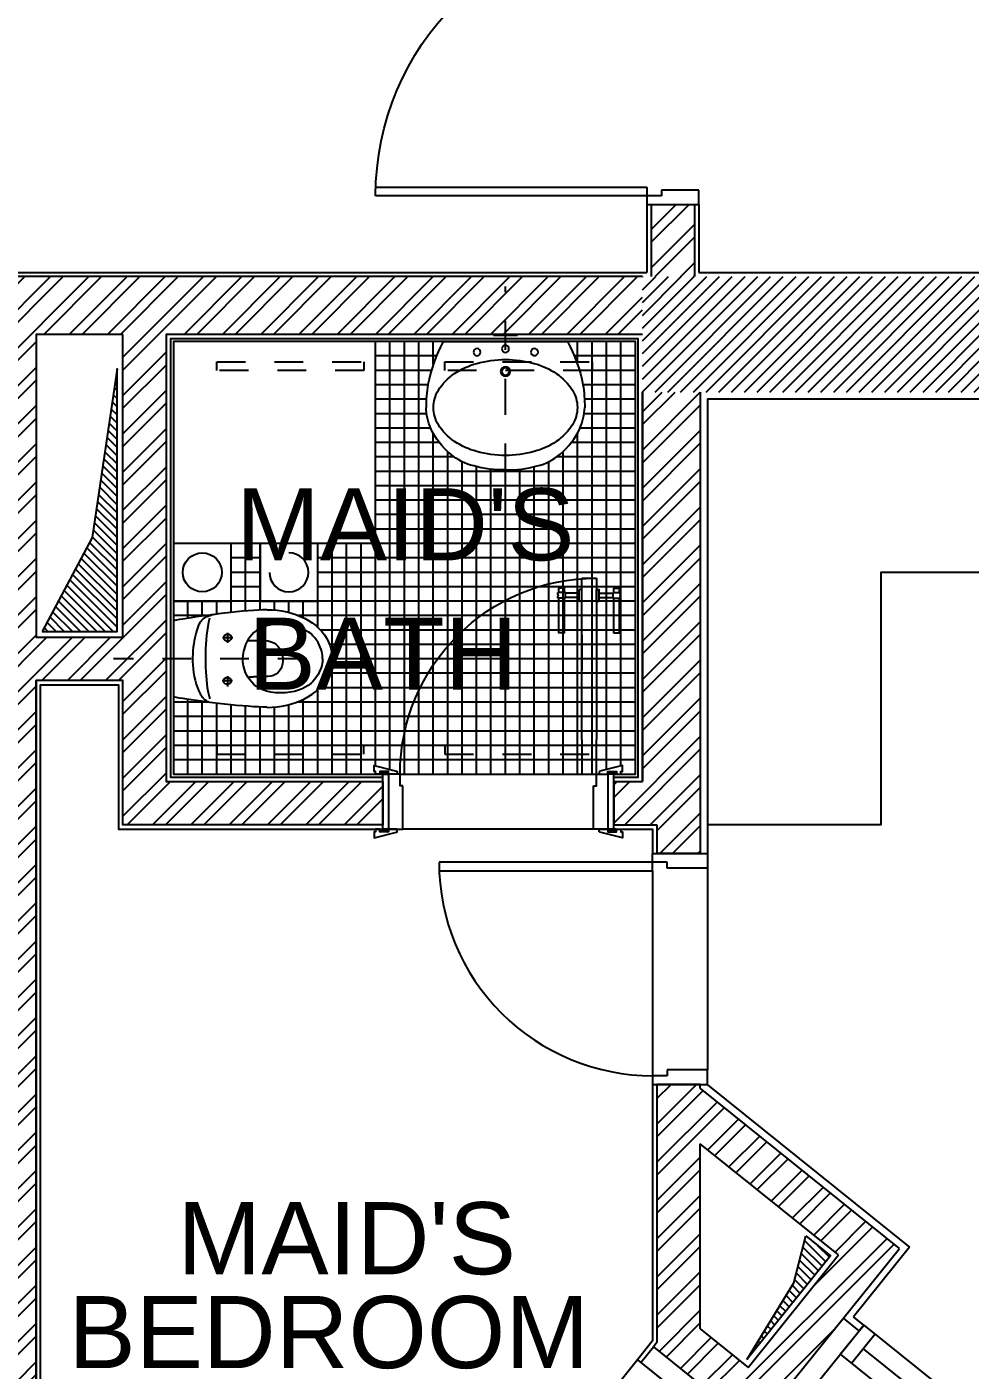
# Model space of a CAD drawing. Extents: x 0 to 47, y -4.1 to 58.5.
# Drawn here: x 12.046 to 15.313, y 44.109 to 48.766 of the extents above; entities that cross this region are included whole.
import ezdxf
from ezdxf.enums import TextEntityAlignment as Align

# ---------------------------------------------------------------- set-up
doc = ezdxf.new("R2010")
doc.units = 0
doc.header["$MEASUREMENT"] = 0
doc.header["$PDMODE"] = 35
doc.header["$PDSIZE"] = 0.3
for name, pattern in [('CENTER', [2, 1.25, -0.25, 0.25, -0.25]), ('DASHDOTX2', [50.8, 25.4, -12.7, 0, -12.7]), ('HIDDEN2', [0.1875, 0.125, -0.0625])]:
    doc.linetypes.add(name, pattern=pattern)
doc.layers.get('0').update_dxf_attribs({"linetype": 'CONTINUOUS'})
doc.layers.get('DEFPOINTS').update_dxf_attribs({"linetype": 'CONTINUOUS'})
for name, color, linetype in [('A-ALU', 9, 'CONTINUOUS'), ('A-AXIS-SANITARY', 10, 'DASHDOTX2'), ('a-dim', 3, 'CONTINUOUS'), ('A-DOORS', 1, 'CONTINUOUS'), ('A-FLOR-FCL', 61, 'HIDDEN2'), ('A-FLOR-PFIX', 61, 'CONTINUOUS'), ('A-HATCH-CONC', 8, 'CONTINUOUS'), ('A-HATCH-WALL', 8, 'CONTINUOUS'), ('a-kitchen', 61, 'CONTINUOUS'), ('A-MECHANICAL', 255, 'CONTINUOUS'), ('A-NOMENCLATURE', 3, 'CONTINUOUS'), ('A-PLASTER', 8, 'CONTINUOUS'), ('A-PORTE', 1, 'CONTINUOUS'), ('A-PROJ-TIL-BATH', 8, 'CONTINUOUS'), ('a-revetement', 1, 'CONTINUOUS'), ('A-SECT-TILE', 12, 'CONTINUOUS'), ('a-shaft', 251, 'CONTINUOUS'), ('A-TILES', 137, 'CONTINUOUS'), ('A-WALL', 4, 'CONTINUOUS')]:
    doc.layers.add(name, color=color, linetype=linetype)
doc.styles.add('A100-STEXT', font='Arial Regular.ttf', dxfattribs={"height": 0.25})
doc.dimstyles.new('A100-DIM', dxfattribs={"dimtxt": 0.25, "dimasz": 0.2, "dimexe": 0.1, "dimexo": 0.3, "dimgap": 0.1, "dimtad": 1, "dimlfac": 100, "dimrnd": 0.5, "dimdsep": 46, "dimtxsty": 'A100-STEXT', "dimblk1": 'OBLIQUE', "dimblk2": 'OBLIQUE', "dimsah": 1, "dimcen": -0.05, "dimdle": 0.1, "dimclrd": 15, "dimclre": 15, "dimclrt": 256, "dimadec": 0, "dimazin": 0, "dimtfac": 0.28, "dimtix": 1, "dimtmove": 2, "dimatfit": 3, "dimldrblk": 'OBLIQUE', "dimfxl": 1, "dimtolj": 1, "dimarcsym": 0})
pattern_1 = [(45, (11.72837, 18.2), (-0.06629126, 0.06629126), []), (45, (11.77256, 18.2), (-0.06629126, 0.06629126), [])]

# ---------------------------------------------------------------- blocks, each defined once
blk = doc.blocks.new('_OBLIQUE')
at = {"color": 0, "linetype": 'ByBlock'}
blk.add_line((-0.5, -0.5), (0.5, 0.5), dxfattribs=at)
blk = doc.blocks.new('*D139')
at = {"layer": 'a-dim', "color": 15, "lineweight": -2, "transparency": 16777216}
for p, q in [((13.4836, 54.2894), (22.0166, 47.4272)), ((13.5292, 54.1866), (13.4989, 54.1488)), ((21.9064, 47.4497), (21.876, 47.4119))]:
    blk.add_line(p, q, dxfattribs=at)
at = {"layer": 'DEFPOINTS', "color": 0, "transparency": 16777216}
for p in [(13.7172, 54.4203), (22.0944, 47.6834), (21.9387, 47.4898)]:
    blk.add_point(p, dxfattribs=at)
at = {"layer": 'a-dim', "color": 15, "lineweight": -2, "transparency": 16777216, "xscale": 0.2, "yscale": 0.2, "zscale": 0.2}
for p, rotation in [((13.5616, 54.2268), 141.1937093680309), ((21.9387, 47.4898), 321.1937093680309)]:
    blk.add_blockref('_OBLIQUE', p, dxfattribs=dict(at, rotation=rotation))
at = {"layer": 'a-dim', "transparency": 16777216, "insert": (17.2562, 51.5477), "char_height": 0.25, "attachment_point": 5, "rotation": 321.1937, "style": 'A100-STEXT'}
blk.add_mtext('\\A1;1075', dxfattribs=at)
blk = doc.blocks.new('P80E19D')
at = {"layer": 'A-PORTE'}
for p, q in [((0, -0.19), (0, 0)), ((0, 0), (0.05, 0)), ((0.05, 0), (0.05, -0.14)), ((0.75, 0), (0.75, -0.14)), ((0.8, 0), (0.75, 0)), ((0.8, -0.19), (0.8, 0)), ((0.05, -0.14), (0.03, -0.14)), ((0.03, -0.14), (0.03, -0.19)), ((0.75, -0.14), (0.77, -0.14)), ((0.77, -0.14), (0.77, -0.19)), ((0.03, -0.19), (0, -0.19)), ((0.06, -0.19), (0.02, -0.19)), ((0.03, -0.19), (0.03, -0.93)), ((0.06, -0.93), (0.06, -0.19)), ((0.77, -0.19), (0.8, -0.19))]:
    blk.add_line(p, q, dxfattribs=at)
blk.add_arc((0.03, -0.19), 0.74, 270, 0, dxfattribs=at)
blk = doc.blocks.new('A$C45807027')
at = {"layer": 'A-DOORS'}
for p, q in [((0, 0.009), (-0.009, -0.019)), ((-0.009, 0.009), (0, -0.019)), ((0.19, 0.009), (0.199, -0.019)), ((0.199, 0.009), (0.19, -0.019)), ((0.68, 0.0005), (0.68, 0.0195)), ((0.6805, 0.02), (0.8, 0.02)), ((0.8, -0.003), (0.8, 0.023)), ((0.8, 0.023), (0.805, 0.023)), ((0.815, 0.023), (0.82, 0.023)), ((0.82, -0.003), (0.82, 0.023)), ((0.82, 0.02), (0.8345, 0.02)), ((0.835, 0.0005), (0.835, 0.0195)), ((0.6805, 0), (0.8, 0)), ((0.8, -0.003), (0.8025, -0.003)), ((0.8025, -0.05), (0.8025, -0.003)), ((0.8175, -0.05), (0.8175, -0.003)), ((0.8175, -0.003), (0.82, -0.003)), ((0.82, 0), (0.8345, 0)), ((0.19, -0.11), (0.19, -0.06)), ((0.19, -0.06), (0.31, -0.06)), ((0.75, -0.06), (0.31, -0.06)), ((0.673, -0.06), (0.55, -0.06)), ((0.87, -0.06), (0.75, -0.06)), ((0.79, -0.06), (0.79, -0.052)), ((0.79, -0.06), (0.83, -0.06)), ((0.792, -0.05), (0.828, -0.05)), ((0.83, -0.06), (0.83, -0.052)), ((0.87, -0.11), (0.87, -0.06)), ((0.31, -0.11), (0.19, -0.11)), ((0.31, -0.11), (0.75, -0.11)), ((0.673, -0.11), (0.55, -0.11)), ((0.75, -0.11), (0.87, -0.11)), ((0.79, -0.11), (0.79, -0.118)), ((0.79, -0.11), (0.83, -0.11)), ((0.792, -0.12), (0.828, -0.12)), ((0.8025, -0.12), (0.8025, -0.167)), ((0.8175, -0.12), (0.8175, -0.167)), ((0.83, -0.11), (0.83, -0.118)), ((0.68, -0.1705), (0.68, -0.1895)), ((0.6805, -0.17), (0.8, -0.17)), ((0.8, -0.167), (0.8, -0.193)), ((0.8, -0.167), (0.8025, -0.167)), ((0.8175, -0.167), (0.82, -0.167)), ((0.82, -0.167), (0.82, -0.193)), ((0.82, -0.17), (0.8345, -0.17)), ((0.835, -0.1705), (0.835, -0.1895)), ((0.6805, -0.19), (0.8, -0.19)), ((0.8, -0.193), (0.805, -0.193)), ((0.815, -0.193), (0.82, -0.193)), ((0.82, -0.19), (0.8345, -0.19)), ((0, -0.809), (-0.009, -0.781)), ((-0.009, -0.809), (0, -0.781)), ((0.19, -0.809), (0.199, -0.781)), ((0.199, -0.809), (0.19, -0.781))]:
    blk.add_line(p, q, dxfattribs=at)
at = {"layer": 'A-DOORS', "color": 8}
for p, q in [((0, -0.07), (0, -0.73)), ((0.19, -0.74), (0.19, -0.06))]:
    blk.add_line(p, q, dxfattribs=at)
at = {"layer": 'A-DOORS'}
for points in [[(0, 0.01), (0, 0.025), (-0.01, 0.025), (-0.01, 0.03), (-0.03, 0.03), (-0.0104, -0.0482, 0.381769), (-0.0084, -0.05), (0, -0.05), (0, -0.02), (-0.01, -0.02), (-0.01, 0.01), (0, 0.01)], [(0.19, 0.01), (0.19, 0.025), (0.2, 0.025), (0.2, 0.03), (0.22, 0.03), (0.2004, -0.0482, -0.381769), (0.1984, -0.05), (0.19, -0.05), (0.19, -0.02), (0.2, -0.02), (0.2, 0.01), (0.19, 0.01)], [(0, -0.81), (0, -0.825), (-0.01, -0.825), (-0.01, -0.83), (-0.03, -0.83), (-0.0104, -0.7518, -0.381769), (-0.0084, -0.75), (0, -0.75), (0, -0.78), (-0.01, -0.78), (-0.01, -0.81), (0, -0.81)], [(0.19, -0.81), (0.19, -0.825), (0.2, -0.825), (0.2, -0.83), (0.22, -0.83), (0.2004, -0.7518, 0.381769), (0.1984, -0.75), (0.19, -0.75), (0.19, -0.78), (0.2, -0.78), (0.2, -0.81), (0.19, -0.81)]]:
    blk.add_lwpolyline(points, format="xyb", dxfattribs=at)
for points in [[(0, 0.009), (0, -0.019), (-0.009, -0.019), (-0.009, 0.009)], [(0.19, 0.009), (0.19, -0.019), (0.199, -0.019), (0.199, 0.009)], [(0, -0.809), (0, -0.781), (-0.009, -0.781), (-0.009, -0.809)], [(0.19, -0.809), (0.19, -0.781), (0.199, -0.781), (0.199, -0.809)]]:
    blk.add_lwpolyline(points, close=True, dxfattribs=at)
for points in [[(0, 0), (0.19, 0), (0.19, -0.02), (0, -0.02), (0, 0)], [(0.19, -0.02), (0, -0.02), (0, -0.07), (0.15, -0.07)], [(0.15, -0.07), (0.15, -0.06), (0.19, -0.06), (0.19, -0.02)], [(0.19, -0.78), (0, -0.78), (0, -0.73), (0.15, -0.73)], [(0.15, -0.73), (0.15, -0.74), (0.19, -0.74), (0.19, -0.78)], [(0, -0.8), (0.19, -0.8), (0.19, -0.78), (0, -0.78), (0, -0.8)]]:
    blk.add_lwpolyline(points, dxfattribs=at)
blk.add_arc((0.1897, -0.0597), 0.6803, 270.0254, 359.9746, dxfattribs=at)
at = {"layer": 'A-DOORS', "extrusion": (0, 0, -1)}
for centre, major_axis, start_param, end_param in [((0.6805, 0.0195), (-0.000354, 0.000354), 5.497787, 7.068583), ((0.6805, 0.0005), (0.000354, 0.000354), 2.356194, 3.926991), ((0.81, 0.0306), (-0.00642, 0.00642), 3.344077, 4.509904), ((0.8345, 0.0195), (0.000354, 0.000354), -0.785398, 0.785398), ((0.8345, 0.0005), (-0.000354, 0.000354), 2.356194, 3.926991), ((0.81, -0.021), (-0.0138, 0.0138), 0.390607, 1.180189), ((0.792, -0.052), (-0.00141, 0.00141), 5.497787, 7.068583), ((0.828, -0.052), (0.00141, 0.00141), -0.785398, 0.785398), ((0.792, -0.118), (-0.00141, 0.00141), 3.926991, 5.497787), ((0.828, -0.118), (-0.00141, 0.00141), 2.356194, 3.926991), ((0.6805, -0.1705), (-0.000354, 0.000354), 5.497787, 7.068583), ((0.81, -0.149), (-0.0138, 0.0138), 3.5322, 4.321782), ((0.8345, -0.1705), (0.000354, 0.000354), -0.785398, 0.785398), ((0.6805, -0.1895), (0.000354, 0.000354), 2.356194, 3.926991), ((0.81, -0.2006), (-0.00642, 0.00642), 0.202485, 1.368312), ((0.8345, -0.1895), (0.000354, 0.000354), 0.785398, 2.356194)]:
    blk.add_ellipse(centre, major_axis=major_axis, ratio=1, start_param=start_param, end_param=end_param, dxfattribs=at)
blk = doc.blocks.new('P100E18D')
at = {"layer": 'A-PORTE'}
for p, q in [((-0.18, -0.03), (-0.18, 0)), ((-0.18, 0), (0, 0)), ((0, 0), (0, -0.05)), ((-0.18, -0.03), (-1.12, -0.03)), ((-0.18, -0.06), (-0.18, -0.02)), ((-0.13, -0.03), (-0.18, -0.03)), ((-0.13, -0.05), (-0.13, -0.03)), ((-1.12, -0.06), (-0.18, -0.06)), ((0, -0.05), (-0.13, -0.05)), ((-0.18, -0.97), (-0.18, -1)), ((-0.13, -0.97), (-0.18, -0.97)), ((0, -0.95), (-0.13, -0.95)), ((-0.13, -0.95), (-0.13, -0.97)), ((0, -1), (0, -0.95)), ((-0.18, -1), (0, -1))]:
    blk.add_line(p, q, dxfattribs=at)
blk.add_arc((-0.18, -0.03), 0.94, 180, 270, dxfattribs=at)
blk = doc.blocks.new('A$C10AC7E0F')
at = {"layer": 'A-PROJ-TIL-BATH', "ltscale": 0.5}
for p, q in [((0, -1.4713), (0, 0)), ((0.05, -1.4838), (0.05, 0)), ((0.1, -1.5), (0.1, 0)), ((0.15, -1.5), (0.15, 0)), ((0.2, -0.0792), (0.2, 0)), ((0.7, -0.0792), (0.7, 0)), ((0.75, -1.5), (0.75, 0)), ((0.8, -1.4838), (0.8, 0)), ((0.85, -1.4713), (0.85, 0)), ((0.9, -1.5), (0.9, 0)), ((0.2111, -0.05), (0, -0.05)), ((0.9, -0.05), (0.6889, -0.05)), ((0.1933, -0.1), (0, -0.1)), ((0.9, -0.1), (0.7067, -0.1)), ((0.1812, -0.15), (0, -0.15)), ((0.9, -0.15), (0.7188, -0.15)), ((0.1759, -0.2), (0, -0.2)), ((0.9, -0.2), (0.7241, -0.2)), ((0.1772, -0.25), (0, -0.25)), ((0.9, -0.25), (0.7228, -0.25)), ((0.1913, -0.3), (0, -0.3)), ((0.2, -1.5), (0.2, -0.3174)), ((0.7, -1.5), (0.7, -0.3174)), ((0.9, -0.3), (0.7087, -0.3)), ((0.2216, -0.35), (0, -0.35)), ((0.9, -0.35), (0.6784, -0.35)), ((0.2729, -0.4), (0, -0.4)), ((0.25, -1.5), (0.25, -0.3809)), ((0.3, -1.5), (0.3, -0.4165)), ((0.6, -1.5), (0.6, -0.4165)), ((0.9, -0.4), (0.6271, -0.4)), ((0.65, -1.5), (0.65, -0.3809)), ((0.9, -0.45), (0, -0.45)), ((0.35, -1.5), (0.35, -0.4334)), ((0.4, -1.5), (0.4, -0.4424)), ((0.45, -1.5), (0.45, -0.445)), ((0.5, -1.5), (0.5, -0.4424)), ((0.55, -1.5), (0.55, -0.4334)), ((0.9, -0.5), (0, -0.5)), ((0.9, -0.55), (0, -0.55)), ((0.9, -0.6), (0, -0.6)), ((0.9, -0.65), (0, -0.65)), ((0.9, -0.7), (-0.7, -0.7)), ((-0.5, -0.9391), (-0.5, -0.7)), ((-0.45, -0.9341), (-0.45, -0.7)), ((-0.4, -0.9306), (-0.4, -0.7)), ((-0.2, -0.991), (-0.2, -0.7)), ((-0.15, -1.5), (-0.15, -0.7)), ((-0.1, -1.5), (-0.1, -0.7)), ((-0.05, -1.5), (-0.05, -0.7)), ((-0.4, -0.75), (-0.5, -0.75)), ((0.9, -0.75), (-0.2, -0.75)), ((-0.4, -0.8), (-0.5, -0.8)), ((0.9, -0.8), (-0.2, -0.8)), ((-0.4, -0.85), (-0.5, -0.85)), ((0.9, -0.85), (-0.2, -0.85)), ((0.9, -0.9), (-0.7, -0.9)), ((-0.65, -0.959), (-0.65, -0.9)), ((-0.6, -0.9516), (-0.6, -0.9)), ((-0.55, -0.945), (-0.55, -0.9)), ((-0.35, -0.9307), (-0.35, -0.9)), ((-0.3, -0.9391), (-0.3, -0.9)), ((-0.25, -0.9575), (-0.25, -0.9)), ((-0.5882, -0.95), (-0.7, -0.95)), ((0.9, -0.95), (-0.2669, -0.95)), ((0.9, -1), (-0.1908, -1)), ((0.9, -1.05), (-0.1589, -1.05)), ((0.9, -1.1), (-0.1501, -1.1)), ((0.9, -1.15), (-0.1599, -1.15)), ((-0.2, -1.5), (-0.2, -1.2066)), ((0.9, -1.2), (-0.1931, -1.2)), ((-0.5803, -1.25), (-0.7, -1.25)), ((-0.65, -1.5), (-0.65, -1.2406)), ((-0.6, -1.5), (-0.6, -1.2475)), ((-0.55, -1.5), (-0.55, -1.2537)), ((0.9, -1.25), (-0.273, -1.25)), ((-0.25, -1.5), (-0.25, -1.2401)), ((0.9, -1.3), (-0.7, -1.3)), ((-0.5, -1.5), (-0.5, -1.2591)), ((-0.45, -1.5), (-0.45, -1.2637)), ((-0.4, -1.5), (-0.4, -1.267)), ((-0.35, -1.5), (-0.35, -1.2669)), ((-0.3, -1.5), (-0.3, -1.2584)), ((0.9, -1.35), (-0.7, -1.35)), ((0.9, -1.4), (-0.7, -1.4)), ((0.9, -1.45), (-0.7, -1.45)), ((0, -1.5), (0, -1.49)), ((0.85, -1.5), (0.85, -1.49))]:
    blk.add_line(p, q, dxfattribs=at)
blk = doc.blocks.new('A$C7FB65830')
at = {"color": 0}
for p, q in [((-443.2, 7.2), (-455.5, -0.9)), ((-430.1, 14.4), (-443.2, 7.2)), ((-416.3, 20.9), (-430.1, 14.4)), ((-401.9, 26.6), (-416.3, 20.9)), ((-387, 31.5), (-401.9, 26.6)), ((-371.6, 35.5), (-387, 31.5)), ((-355.8, 38.7), (-371.6, 35.5)), ((-339.7, 41), (-355.8, 38.7)), ((-323.3, 42.4), (-339.7, 41)), ((-306.8, 42.9), (-323.3, 42.4)), ((-305.8, 42.4), (-292.6, 42.1)), ((-292.6, 42.1), (-277.8, 41.5)), ((-277.8, 41.5), (-261.5, 40.5)), ((-261.5, 40.5), (-244, 39.2)), ((-244, 39.2), (-225.6, 37.5)), ((-225.6, 37.5), (-206.4, 35.6)), ((-206.4, 35.6), (-186.8, 33.5)), ((-186.8, 33.5), (-167, 31.3)), ((-167, 31.3), (-147.2, 28.9)), ((-147.2, 28.9), (-127.6, 26.4)), ((-128.9, 27), (-124.9, 25.6)), ((-127.6, 26.4), (-108.5, 23.9)), ((-124.9, 25.6), (-121.2, 24.2)), ((-121.2, 24.2), (-117.7, 22.9)), ((-117.7, 22.9), (-114.3, 21.7)), ((-116.6, 14.7), (-113.9, 1.7)), ((-114.3, 21.7), (-111.2, 20.4)), ((-113.9, 1.7), (-111.5, -12.1)), ((-111.2, 20.4), (-108.3, 19.2)), ((-108.5, 23.9), (-90.2, 21.4)), ((-108.3, 19.2), (-105.5, 18)), ((-105.5, 18), (-102.8, 16.7)), ((-102.8, 16.7), (-100.3, 15.3)), ((-100.3, 15.3), (-98, 13.8)), ((-98, 13.8), (-95.8, 12.2)), ((-95.8, 12.2), (-93.7, 10.5)), ((-93.7, 10.5), (-91.7, 8.5)), ((-91.7, 8.5), (-89.8, 6.4)), ((-90.2, 21.4), (-72.8, 18.9)), ((-89.8, 6.4), (-88, 4.1)), ((-88, 4.1), (-86.2, 1.5)), ((-86.2, 1.5), (-84.5, -1.4)), ((-72.8, 18.9), (-56.6, 16.5)), ((-56.6, 16.5), (-41.9, 14.2)), ((-41.9, 14.2), (-28.9, 12)), ((-28.9, 12), (-17.8, 10.1)), ((-17.8, 10.1), (-8.8, 8.4)), ((-8.8, 8.4), (-2.3, 7)), ((-2.3, 7), (1.5, 5.9)), ((1.9, 5.9), (1.9, -244.6)), ((-495.9, -40.1), (-503.4, -51.6)), ((-487.3, -29.3), (-495.9, -40.1)), ((-477.7, -19.1), (-487.3, -29.3)), ((-467, -9.6), (-477.7, -19.1)), ((-455.5, -0.9), (-467, -9.6)), ((-464.5, -50.3), (-458, -43.1)), ((-458, -43.1), (-450.6, -36.1)), ((-450.6, -36.1), (-442.2, -29.6)), ((-442.2, -29.6), (-432.7, -23.6)), ((-432.7, -23.6), (-422.2, -18.3)), ((-422.2, -18.3), (-410.4, -13.6)), ((-410.4, -13.6), (-397.5, -9.9)), ((-397.5, -9.9), (-383.3, -7.1)), ((-383.3, -7.1), (-367.7, -5.3)), ((-367.7, -5.3), (-350.8, -4.7)), ((-350.8, -4.7), (-334, -5.4)), ((-334, -5.4), (-318.7, -7.4)), ((-318.7, -7.4), (-305, -10.6)), ((-305, -10.6), (-292.7, -14.9)), ((-292.7, -14.9), (-281.7, -20.1)), ((-281.7, -20.1), (-272, -26.1)), ((-272, -26.1), (-263.5, -32.8)), ((-263.5, -32.8), (-256.1, -40)), ((-256.1, -40), (-249.7, -47.6)), ((-187.1, -43.3), (-188, -45.2)), ((-185.9, -41.6), (-187.1, -43.3)), ((-184.4, -40.1), (-185.9, -41.6)), ((-182.7, -38.9), (-184.4, -40.1)), ((-180.9, -38.1), (-182.7, -38.9)), ((-178.8, -37.5), (-180.9, -38.1)), ((-176.8, -37.3), (-178.8, -37.5)), ((-174.7, -37.5), (-176.8, -37.3)), ((-176.5, -33.5), (-176.5, -66.3)), ((-172.7, -38.1), (-174.7, -37.5)), ((-170.8, -38.9), (-172.7, -38.1)), ((-169.1, -40.1), (-170.8, -38.9)), ((-167.7, -41.6), (-169.1, -40.1)), ((-166.5, -43.3), (-167.7, -41.6)), ((-165.6, -45.2), (-166.5, -43.3)), ((-111.5, -12.1), (-109.4, -26.3)), ((-109.4, -26.3), (-107.7, -41)), ((-107.7, -41), (-106.3, -56)), ((-84.5, -1.4), (-82.9, -4.5)), ((-82.9, -4.5), (-81.3, -8)), ((-81.3, -8), (-79.8, -11.8)), ((-79.8, -11.8), (-77.6, -18)), ((-77.6, -18), (-75.3, -24.9)), ((-75.3, -24.9), (-73.1, -32.6)), ((-73.1, -32.6), (-70.9, -41)), ((-70.9, -41), (-68.8, -50)), ((-514.7, -76.4), (-518.3, -89.7)), ((-509.7, -63.7), (-514.7, -76.4)), ((-503.4, -51.6), (-509.7, -63.7)), ((-486.7, -95), (-484.7, -88)), ((-484.7, -88), (-482.1, -80.6)), ((-482.1, -80.6), (-478.8, -73.1)), ((-478.8, -73.1), (-474.8, -65.4)), ((-474.8, -65.4), (-470.1, -57.8)), ((-470.1, -57.8), (-464.5, -50.3)), ((-348.1, -85.3), (-352.4, -93)), ((-342.8, -78.2), (-348.1, -85.3)), ((-336.4, -71.9), (-342.8, -78.2)), ((-329, -66.7), (-336.4, -71.9)), ((-320.4, -62.6), (-329, -66.7)), ((-310.9, -59.9), (-320.4, -62.6)), ((-300.2, -58.6), (-310.9, -59.9)), ((-297.8, -58.6), (-300.2, -58.6)), ((-295.1, -58.5), (-297.8, -58.6)), ((-292, -58.5), (-295.1, -58.5)), ((-288.7, -58.4), (-292, -58.5)), ((-285.1, -58.4), (-288.7, -58.4)), ((-281.4, -58.4), (-285.1, -58.4)), ((-277.6, -58.3), (-281.4, -58.4)), ((-273.7, -58.3), (-277.6, -58.3)), ((-269.8, -58.3), (-273.7, -58.3)), ((-266, -58.3), (-269.8, -58.3)), ((-262.3, -58.3), (-266, -58.3)), ((-258.7, -58.3), (-262.3, -58.3)), ((-255.3, -58.4), (-258.7, -58.3)), ((-252.3, -58.4), (-255.3, -58.4)), ((-249.5, -58.4), (-252.3, -58.4)), ((-249.7, -47.6), (-244.3, -55.4)), ((-247.1, -58.4), (-249.5, -58.4)), ((-245.2, -58.4), (-247.1, -58.4)), ((-243.7, -58.4), (-245.2, -58.4)), ((-244.3, -55.4), (-239.8, -63.4)), ((-242.8, -58.4), (-243.7, -58.4)), ((-242.5, -58.4), (-242.8, -58.4)), ((-239.8, -63.4), (-236.1, -71.4)), ((-236.1, -71.4), (-233.1, -79.2)), ((-233.1, -79.2), (-230.8, -86.8)), ((-230.8, -86.8), (-229, -94)), ((-193.8, -49.6), (-159.9, -49.6)), ((-188.5, -47.2), (-188.7, -49.2)), ((-188.7, -49.2), (-188.5, -51.3)), ((-188, -45.2), (-188.5, -47.2)), ((-188.5, -51.3), (-188, -53.3)), ((-188, -53.3), (-187.1, -55.2)), ((-187.1, -55.2), (-185.9, -56.9)), ((-185.9, -56.9), (-184.4, -58.3)), ((-184.4, -58.3), (-182.7, -59.5)), ((-182.7, -59.5), (-180.9, -60.4)), ((-180.9, -60.4), (-178.8, -60.9)), ((-178.8, -60.9), (-176.8, -61.1)), ((-176.8, -61.1), (-174.7, -60.9)), ((-174.7, -60.9), (-172.7, -60.4)), ((-172.7, -60.4), (-170.8, -59.5)), ((-170.8, -59.5), (-169.1, -58.3)), ((-169.1, -58.3), (-167.7, -56.9)), ((-167.7, -56.9), (-166.5, -55.2)), ((-166.5, -55.2), (-165.6, -53.3)), ((-165.1, -47.2), (-165.6, -45.2)), ((-165.6, -53.3), (-165.1, -51.3)), ((-164.9, -49.2), (-165.1, -47.2)), ((-165.1, -51.3), (-164.9, -49.2)), ((-164.9, -49.2), (-164.9, -49.2)), ((-164.9, -49.2), (-164.9, -49.2)), ((-106.3, -56), (-105.2, -71.2)), ((-105.2, -71.2), (-104.4, -86.6)), ((-104.4, -86.6), (-103.9, -102)), ((-68.8, -50), (-66.9, -59.7)), ((-66.9, -59.7), (-65.1, -69.9)), ((-65.1, -69.9), (-63.7, -80.5)), ((-63.7, -80.5), (-62.5, -91.6)), ((-520.6, -103.5), (-521.4, -118)), ((-520.6, -132.9), (-521.4, -118.5)), ((-518.3, -89.7), (-520.6, -103.5)), ((-518.3, -146.7), (-520.6, -132.9)), ((-489.9, -118.2), (-489.7, -113.4)), ((-489.9, -118.2), (-489.7, -123.1)), ((-489.7, -113.4), (-489.2, -107.8)), ((-489.7, -123.1), (-489.2, -128.6)), ((-489.2, -107.8), (-488.2, -101.7)), ((-489.2, -128.6), (-488.2, -134.8)), ((-488.2, -101.7), (-486.7, -95)), ((-357.6, -109.9), (-358.6, -118.6)), ((-358.6, -118.6), (-358.5, -127.3)), ((-358.5, -127.3), (-357.4, -135.9)), ((-355.5, -101.3), (-357.6, -109.9)), ((-352.4, -93), (-355.5, -101.3)), ((-229, -94), (-227.7, -100.6)), ((-227.7, -100.6), (-226.9, -106.6)), ((-227.7, -135.8), (-226.9, -129.8)), ((-226.9, -106.6), (-226.4, -111.8)), ((-226.9, -129.8), (-226.4, -124.6)), ((-226.4, -111.8), (-226.1, -116.1)), ((-226.4, -124.6), (-226.1, -120.4)), ((-226.1, -116.1), (-226, -119.2)), ((-226.1, -120.4), (-226, -117.2)), ((-103.8, -132.4), (-104.2, -147.2)), ((-103.9, -102), (-103.7, -117.3)), ((-103.7, -117.3), (-103.8, -132.4)), ((-62.5, -91.6), (-61.7, -103.1)), ((-61.7, -103.1), (-61.2, -115)), ((-61.2, -127.1), (-61.7, -139.4)), ((-61.2, -115), (-61.2, -127.1)), ((-514.7, -160), (-518.3, -146.7)), ((-509.7, -172.8), (-514.7, -160)), ((-503.4, -184.9), (-509.7, -172.8)), ((-488.2, -134.8), (-486.7, -141.4)), ((-486.7, -141.4), (-484.7, -148.5)), ((-484.7, -148.5), (-482.1, -155.8)), ((-482.1, -155.8), (-478.8, -163.4)), ((-478.8, -163.4), (-474.8, -171)), ((-474.8, -171), (-470.1, -178.6)), ((-357.4, -135.9), (-355.1, -144.1)), ((-355.1, -144.1), (-351.8, -151.7)), ((-351.8, -151.7), (-347.4, -158.7)), ((-347.4, -158.7), (-341.8, -164.8)), ((-341.8, -164.8), (-335.2, -169.9)), ((-335.2, -169.9), (-327.6, -173.8)), ((-327.6, -173.8), (-318.8, -176.3)), ((-318.8, -176.3), (-308.9, -177.3)), ((-244.3, -181), (-239.8, -173)), ((-239.8, -173), (-236.1, -165)), ((-236.1, -165), (-233.1, -157.2)), ((-233.1, -157.2), (-230.8, -149.6)), ((-230.8, -149.6), (-229, -142.4)), ((-229, -142.4), (-227.7, -135.8)), ((-176.1, -176.2), (-176.1, -210.1)), ((-105.7, -175.7), (-106.9, -189)), ((-104.8, -161.7), (-105.7, -175.7)), ((-104.2, -147.2), (-104.8, -161.7)), ((-64.3, -164.5), (-66.6, -177.2)), ((-62.7, -151.9), (-64.3, -164.5)), ((-61.7, -139.4), (-62.7, -151.9)), ((-495.9, -196.3), (-503.4, -184.9)), ((-487.3, -207.2), (-495.9, -196.3)), ((-477.7, -217.3), (-487.3, -207.2)), ((-467, -226.8), (-477.7, -217.3)), ((-470.1, -178.6), (-464.5, -186.1)), ((-464.5, -186.1), (-458, -193.4)), ((-458, -193.4), (-450.6, -200.3)), ((-450.6, -200.3), (-442.2, -206.8)), ((-442.2, -206.8), (-432.7, -212.8)), ((-432.7, -212.8), (-422.2, -218.2)), ((-422.2, -218.2), (-410.4, -222.8)), ((-308.9, -177.3), (-303.4, -177.4)), ((-305, -225.8), (-292.7, -221.5)), ((-303.4, -177.4), (-298, -177.5)), ((-298, -177.5), (-292.9, -177.6)), ((-292.9, -177.6), (-287.9, -177.8)), ((-292.7, -221.5), (-281.7, -216.3)), ((-287.9, -177.8), (-283.1, -178)), ((-283.1, -178), (-278.6, -178.2)), ((-281.7, -216.3), (-272, -210.3)), ((-278.6, -178.2), (-274.3, -178.4)), ((-274.3, -178.4), (-270.3, -178.6)), ((-272, -210.3), (-263.5, -203.6)), ((-270.3, -178.6), (-266.5, -178.8)), ((-266.5, -178.8), (-262.9, -179)), ((-263.5, -203.6), (-256.1, -196.4)), ((-262.9, -179), (-259.7, -179.2)), ((-259.7, -179.2), (-256.7, -179.4)), ((-256.7, -179.4), (-254.1, -179.6)), ((-256.1, -196.4), (-249.7, -188.8)), ((-254.1, -179.6), (-251.7, -179.8)), ((-251.7, -179.8), (-249.7, -179.9)), ((-249.7, -179.9), (-248, -180.1)), ((-249.7, -188.8), (-244.3, -181)), ((-248, -180.1), (-246.7, -180.2)), ((-246.7, -180.2), (-245.7, -180.3)), ((-245.7, -180.3), (-245.2, -180.3)), ((-245.2, -180.3), (-245, -180.3)), ((-192.4, -191.7), (-158.5, -191.7)), ((-187.5, -189.8), (-187.7, -191.9)), ((-187.7, -191.9), (-187.5, -194)), ((-186.9, -187.8), (-187.5, -189.8)), ((-187.5, -194), (-186.9, -196)), ((-186.1, -186), (-186.9, -187.8)), ((-186.9, -196), (-186.1, -197.8)), ((-184.9, -184.3), (-186.1, -186)), ((-186.1, -197.8), (-184.9, -199.5)), ((-183.4, -182.8), (-184.9, -184.3)), ((-184.9, -199.5), (-183.4, -201)), ((-181.7, -181.6), (-183.4, -182.8)), ((-183.4, -201), (-181.7, -202.2)), ((-179.8, -180.7), (-181.7, -181.6)), ((-181.7, -202.2), (-179.8, -203.1)), ((-177.8, -180.2), (-179.8, -180.7)), ((-179.8, -203.1), (-177.8, -203.6)), ((-175.8, -180), (-177.8, -180.2)), ((-177.8, -203.6), (-175.8, -203.8)), ((-173.7, -180.2), (-175.8, -180)), ((-175.8, -203.8), (-173.7, -203.6)), ((-171.7, -180.7), (-173.7, -180.2)), ((-173.7, -203.6), (-171.7, -203.1)), ((-169.8, -181.6), (-171.7, -180.7)), ((-171.7, -203.1), (-169.8, -202.2)), ((-168.1, -182.8), (-169.8, -181.6)), ((-169.8, -202.2), (-168.1, -201)), ((-166.7, -184.3), (-168.1, -182.8)), ((-168.1, -201), (-166.7, -199.5)), ((-165.5, -186), (-166.7, -184.3)), ((-166.7, -199.5), (-165.5, -197.8)), ((-164.6, -187.8), (-165.5, -186)), ((-165.5, -197.8), (-164.6, -196)), ((-164.1, -189.8), (-164.6, -187.8)), ((-164.6, -196), (-164.1, -194)), ((-163.9, -191.9), (-164.1, -189.8)), ((-164.1, -194), (-163.9, -191.9)), ((-163.9, -191.9), (-163.9, -191.9)), ((-163.9, -191.9), (-163.9, -191.9)), ((-109.9, -213.6), (-111.8, -224.6)), ((-108.3, -201.7), (-109.9, -213.6)), ((-106.9, -189), (-108.3, -201.7)), ((-77.6, -215.2), (-82.9, -227.7)), ((-73.2, -202.6), (-77.6, -215.2)), ((-69.5, -189.9), (-73.2, -202.6)), ((-66.6, -177.2), (-69.5, -189.9)), ((-455.5, -235.6), (-467, -226.8)), ((-443.2, -243.6), (-455.5, -235.6)), ((-430.1, -250.9), (-443.2, -243.6)), ((-416.3, -257.3), (-430.1, -250.9)), ((-401.9, -263), (-416.3, -257.3)), ((-410.4, -222.8), (-397.5, -226.5)), ((-387, -267.9), (-401.9, -263)), ((-397.5, -226.5), (-383.3, -229.4)), ((-383.3, -229.4), (-367.7, -231.1)), ((-367.7, -231.1), (-350.8, -231.7)), ((-350.8, -231.7), (-334, -231)), ((-334, -231), (-318.7, -229)), ((-318.7, -229), (-305, -225.8)), ((-147.2, -266.3), (-127.6, -264)), ((-127.6, -264), (-108.5, -261.6)), ((-116.1, -243.5), (-118.6, -251.2)), ((-113.8, -234.6), (-116.1, -243.5)), ((-111.3, -260.2), (-114.6, -262)), ((-111.8, -224.6), (-113.8, -234.6)), ((-108.3, -258.4), (-111.3, -260.2)), ((-108.5, -261.6), (-90.2, -259.3)), ((-105.6, -256.6), (-108.3, -258.4)), ((-103.1, -254.8), (-105.6, -256.6)), ((-100.8, -253.1), (-103.1, -254.8)), ((-98.8, -251.3), (-100.8, -253.1)), ((-96.9, -249.6), (-98.8, -251.3)), ((-95.1, -247.8), (-96.9, -249.6)), ((-93.6, -246.1), (-95.1, -247.8)), ((-92.2, -244.4), (-93.6, -246.1)), ((-90.9, -242.7), (-92.2, -244.4)), ((-89.7, -241), (-90.9, -242.7)), ((-90.2, -259.3), (-72.8, -257)), ((-88.7, -239.3), (-89.7, -241)), ((-87.7, -237.7), (-88.7, -239.3)), ((-86.8, -236), (-87.7, -237.7)), ((-86, -234.3), (-86.8, -236)), ((-85.1, -232.7), (-86, -234.3)), ((-84.4, -231), (-85.1, -232.7)), ((-83.6, -229.3), (-84.4, -231)), ((-82.9, -227.7), (-83.6, -229.3)), ((-72.8, -257), (-56.6, -254.7)), ((-56.6, -254.7), (-41.9, -252.5)), ((-41.9, -252.5), (-28.9, -250.5)), ((-28.9, -250.5), (-17.8, -248.7)), ((-17.8, -248.7), (-8.8, -247.1)), ((-8.8, -247.1), (-2.3, -245.7)), ((-2.3, -245.7), (1.5, -244.6)), ((-371.6, -272), (-387, -267.9)), ((-355.8, -275.1), (-371.6, -272)), ((-339.7, -277.4), (-355.8, -275.1)), ((-323.3, -278.8), (-339.7, -277.4)), ((-306.8, -279.3), (-323.3, -278.8)), ((-305.8, -278.8), (-292.6, -278.6)), ((-292.6, -278.6), (-277.8, -278)), ((-277.8, -278), (-261.5, -277.1)), ((-261.5, -277.1), (-244, -275.8)), ((-244, -275.8), (-225.6, -274.3)), ((-225.6, -274.3), (-206.4, -272.6)), ((-206.4, -272.6), (-186.8, -270.6)), ((-186.8, -270.6), (-167, -268.5)), ((-167, -268.5), (-147.2, -266.3))]:
    blk.add_line(p, q, dxfattribs=at)
at = {"layer": 'A-AXIS-SANITARY', "linetype": 'CENTER', "ltscale": 0.1}
blk.add_line((-627.6, -119.4), (199.5, -119.4), dxfattribs=at)
blk = doc.blocks.new('A$C3B044ACB')
blk.add_lwpolyline([(-0.1, -0.1), (0.1, -0.1), (0.1, 0.1), (-0.1, 0.1)], close=True)
blk.add_circle((0, 0), 0.0676)
blk = doc.blocks.new('A$C767F1EFC')
blk.add_lwpolyline([(-0.2, -0.2), (0, -0.2), (0, 0), (-0.2, 0)], close=True)
blk.add_arc((-0.1, -0.1), 0.0676, 180, 90)
blk = doc.blocks.new('A$C53822070')
for p, q in [((0, -0.0208), (0, 0.0623)), ((-0.2151, 0), (0.2151, 0)), ((0.0415, 0.0208), (-0.0415, 0.0208))]:
    blk.add_line(p, q)
for centre, major_axis, ratio, start_param, end_param in [((0.0235, -0.1413), (0.1682, 0.344), 0.723099, 1.513078, 1.932546), ((-0.05, -0.2181), (0.0143, 0.3454), 0.649977, 1.397156, 1.627734), ((0.1411, -0.2285), (0.0236, 0.1689), 0.782, 4.379189, 4.821349), ((0.0117, -0.2055), (0.2677, 0.0211), 0.927449, -0.919698, -0.479256), ((0.0331, -0.1533), (-0.0987, 0.271), 0.7883, 3.04069, 3.436057), ((0.005, -0.0517), (0.2781, 0.2781), 1, 3.914278, 4.196419)]:
    blk.add_ellipse(centre, major_axis=major_axis, ratio=ratio, start_param=start_param, end_param=end_param)
at = {"extrusion": (0, 0, -1)}
for centre, major_axis, ratio, start_param, end_param in [((-0.0235, -0.1413), (-0.1682, 0.344), 0.723099, 1.513078, 1.932546), ((-0.0984, -0.0369), (-0.00881, 0.00881), 1, 5.497787, 11.780972), ((-0.0002, -0.0251), (0.00881, 0.00881), 1, 3.926991, 10.210176), ((0.1005, -0.0364), (-0.00881, 0.00881), 1, 5.497787, 11.780972), ((-0.0281, -0.3332), (0.1889, 0.1889), 1, -1.373401, -1.054826), ((0, -0.4349), (-0.2634, 0.2634), 1, 0.51597, 0.785398), ((0, -0.1038), (0.0117, 0.0117), 1, 3.926991, 10.210176), ((0, -0.1038), (-0.00881, 0.00881), 1, 5.497787, 11.780972), ((0, -0.4349), (0.2634, 0.2634), 1, -0.785398, -0.51597), ((0.0281, -0.3332), (-0.1889, 0.1889), 1, 1.054826, 1.373401), ((-0.0709, -0.269), (0.1343, 0.1343), 1, 4.48294, 4.909784), ((0.0709, -0.269), (-0.1343, 0.1343), 1, 1.373401, 1.800245), ((-0.1361, -0.2285), (0.08, 0.08), 1, 3.926991, 4.48294), ((0.1361, -0.2285), (-0.08, 0.08), 1, 1.800245, 2.356194), ((0.05, -0.2181), (-0.0143, 0.3454), 0.649977, 1.397156, 1.627734), ((-0.1411, -0.2285), (-0.0236, 0.1689), 0.782, 4.379189, 4.821349), ((-0.1361, -0.2285), (0.08, 0.08), 1, 3.371042, 3.926991), ((0.1361, -0.2285), (0.08, 0.08), 1, 0.785398, 1.341347), ((-0.0117, -0.2055), (-0.2677, 0.0211), 0.927449, -0.919698, -0.479256), ((-0.0709, -0.188), (0.1343, 0.1343), 1, 2.944197, 3.371042), ((0.0709, -0.188), (0.1343, 0.1343), 1, 1.341347, 1.768192), ((-0.0281, -0.1237), (-0.1889, 0.1889), 1, 4.196419, 4.514993), ((0.0281, -0.1237), (0.1889, 0.1889), 1, 1.768192, 2.086766), ((-0.0331, -0.1533), (0.0987, 0.271), 0.7883, 3.04069, 3.436057), ((0, -0.0221), (-0.2634, 0.2634), 1, 3.926991, 4.196419), ((0, -0.0221), (-0.2634, 0.2634), 1, 3.657563, 3.926991), ((-0.005, -0.0517), (-0.2781, 0.2781), 1, 3.914278, 4.196419)]:
    blk.add_ellipse(centre, major_axis=major_axis, ratio=ratio, start_param=start_param, end_param=end_param, dxfattribs=at)
at = {"layer": 'A-AXIS-SANITARY', "linetype": 'CENTER', "ltscale": 0.1}
blk.add_line((0, -0.6786), (0, 0.1908), dxfattribs=at)
blk = doc.blocks.new('A$C3405169C')
at = {"layer": 'A-ALU'}
for p, q in [((14.8628, 44.1644), (14.9443, 44.2657)), ((14.9018, 44.1331), (14.9833, 44.2344)), ((15.8327, 43.5513), (15.7512, 43.45)), ((15.8716, 43.52), (15.7902, 43.4187)), ((16.6785, 42.7042), (16.76, 42.8055)), ((16.7175, 42.6729), (16.799, 42.7742)), ((17.4422, 42.0901), (17.5237, 42.1914)), ((17.4812, 42.0587), (17.5626, 42.1601))]:
    blk.add_line(p, q, dxfattribs=at)
for points in [[(14.9443, 44.2657), (17.5626, 42.1601)], [(14.8628, 44.1644), (17.4812, 42.0587)], [(14.9425, 44.1837), (15.7919, 43.5006)], [(15.8309, 43.4693), (16.7193, 42.7549)], [(16.7582, 42.7236), (17.4829, 42.1407)]]:
    blk.add_lwpolyline(points, dxfattribs=at)

msp = doc.modelspace()

# ---------------------------------------------------------------- hatches: boundary and pattern name
at = {"layer": 'A-HATCH-CONC'}
h = msp.add_hatch(dxfattribs=at)
h.set_pattern_fill('ANSI31', color=256, scale=0.25, style=0)
h.paths.add_polyline_path([(15.37837, 47.9), (14.17837, 47.9), (14.17837, 47.5), (15.37837, 47.5)])
at = {"layer": 'A-HATCH-WALL'}
h = msp.add_hatch(dxfattribs=at)
h.set_pattern_fill('ANSI32', color=256, scale=0.25, style=0)
h.set_pattern_definition([(45, (190.47489, 7e-11), (-0.06629126, 0.06629126), []), (45, (190.519085, 7e-11), (-0.06629126, 0.06629126), [])])
h.paths.add_polyline_path([(14.35877, 49.33707), (14.28052, 49.4), (14.20877, 49.4), (14.20877, 49.15), (14.35877, 49.15)])
h.paths.add_polyline_path([(14.35877, 48.15), (14.20877, 48.15), (14.20877, 47.9), (14.35877, 47.9)])
h.paths.add_polyline_path([(14.35877, 49.4), (14.28052, 49.4), (14.35877, 49.33707)])
h.paths.add_polyline_path([(12.24837, 50.265), (12.08837, 50.265), (12.08837, 49.55), (12.24837, 49.55)])
h.paths.add_polyline_path([(12.24837, 52.15), (12.08837, 52.15), (12.08837, 51.16293), (12.21014, 51.065), (12.24837, 51.065)])
h.paths.add_polyline_path([(12.08837, 51.16293), (12.08837, 51.065), (12.21014, 51.065)], flags=17)
h.paths.add_polyline_path([(12.24837, 52.8), (12.08837, 52.8), (12.08837, 52.15), (12.24837, 52.15)])
h.paths.add_polyline_path([(12.90966, 52.04529), (12.24837, 52.04529), (12.24837, 51.89529), (12.90966, 51.89529), (12.90966, 51.91036)])
h.paths.add_polyline_path([(13.38471, 52.04529), (12.90966, 52.04529), (12.90966, 51.89529), (13.57123, 51.89529)])
h.paths.add_polyline_path([(9.99337, 51.87), (9.82837, 51.87), (9.82837, 51.72), (9.99337, 51.72)])
h.paths.add_polyline_path([(10.57837, 51.87), (9.99337, 51.87), (9.99337, 51.72), (10.57837, 51.72)])
h.paths.add_polyline_path([(15.90738, 50.01656), (15.75738, 50.13719), (15.75738, 49.55), (15.90738, 49.55)])
h.paths.add_polyline_path([(10.90263, 49.55), (9.97837, 49.55), (9.97837, 49.4), (11.08915, 49.4)])
h.paths.add_polyline_path([(11.92837, 49.55), (10.90263, 49.55), (11.08915, 49.4), (11.92837, 49.4)])
h.paths.add_polyline_path([(14.17837, 49.48215), (14.094, 49.55), (11.92837, 49.55), (11.92837, 49.4), (14.17837, 49.4)])
h.paths.add_polyline_path([(14.17837, 49.48215), (14.17837, 49.4), (14.28052, 49.4)], flags=17)
h.paths.add_polyline_path([(14.17837, 49.55), (14.094, 49.55), (14.17837, 49.48215)], flags=17)
h.paths.add_polyline_path([(16.58527, 49.47139), (16.48753, 49.55), (14.17837, 49.55), (14.17837, 49.48215), (14.28052, 49.4), (16.60944, 49.4), (16.63481, 49.43155)])
h.paths.add_polyline_path([(16.63481, 49.43155), (16.60944, 49.4), (16.67405, 49.4)])
h.paths.add_polyline_path([(12.46782, 50.31806), (13.54506, 49.45194), (13.67263, 49.61061), (12.59539, 50.47673)], flags=9)
h.paths.add_polyline_path([(9.82837, 52.8), (10.36837, 52.8), (10.36837, 53.1), (10.12837, 53.1), (10.12837, 56.4), (9.97837, 56.4), (9.97837, 52.95), (10.21837, 52.95), (10.21837, 52.9), (9.92837, 52.9), (9.92837, 56.4), (9.82837, 56.4)])
h.paths.add_polyline_path([(9.97837, 51.72), (9.82837, 51.72), (9.82837, 49.55), (9.02837, 49.55), (9.02837, 49.4), (9.97837, 49.4)])
h = msp.add_hatch(dxfattribs=at)
h.set_pattern_fill('ANSI32', color=256, scale=0.25, style=0)
h.set_pattern_definition(pattern_1)
h.paths.add_polyline_path([(14.17837, 47.9), (8.62837, 47.9), (8.62837, 47.75), (8.72837, 47.75), (8.72837, 47.15), (8.87837, 47.15), (8.87837, 47.75), (11.92837, 47.75), (11.92837, 43.4), (12.07837, 43.4), (12.07837, 46.5), (12.37837, 46.5), (12.37837, 46), (13.27837, 46), (13.27837, 46.15), (12.52837, 46.15), (12.52837, 47.7), (14.17837, 47.7)])
h.paths.add_polyline_path([(12.07837, 47.7), (12.37837, 47.7), (12.37837, 46.65), (12.07837, 46.65)], flags=17)
h = msp.add_hatch(dxfattribs=at)
h.set_pattern_fill('ANSI32', color=256, scale=0.25, style=0)
h.set_pattern_definition(pattern_1)
h.paths.add_polyline_path([(14.37837, 47.5), (14.17837, 47.5), (14.17837, 46.5), (14.37837, 46.5)])
h.paths.add_polyline_path([(14.37837, 46.5), (14.17837, 46.5), (14.17837, 46.15), (14.07837, 46.15), (14.07837, 46), (14.22837, 46), (14.22837, 45.9), (14.37837, 45.9)])
h = msp.add_hatch(dxfattribs=at)
h.set_pattern_fill('ANSI32', color=256, scale=0.25, style=0)
h.set_pattern_definition(pattern_1)
h.paths.add_polyline_path([(14.37837, 45.08657), (14.37837, 45.1), (14.22837, 45.1), (14.22837, 44.20525), (14.21633, 44.19028), (14.567, 43.90827), (15.06835, 44.53169)])
h.paths.add_polyline_path([(14.37837, 44.89409), (14.85746, 44.5088), (14.54411, 44.11917), (14.37837, 44.25246)], flags=16)
at = {"layer": 'a-shaft'}
h = msp.add_hatch(dxfattribs=at)
h.set_pattern_fill('_USER,_O', color=256, scale=0.02, angle=315, pattern_type=0)
h.set_pattern_definition([(315, (-338376.546732, -23743.371716), (0.0141421356237, 0.0141421356237), [])])
h.paths.add_polyline_path([(12.09837, 46.67), (12.35837, 46.67), (12.35837, 47.58), (12.27243, 46.99523)])
h = msp.add_hatch(dxfattribs=at)
h.set_pattern_fill('_USER,_O', color=256, scale=0.02, angle=315, pattern_type=0)
h.set_pattern_definition([(315, (-338376.546732, -23743.371716), (0.0141421356237, 0.0141421356237), [])])
h.paths.add_polyline_path([(14.70275, 44.41156), (14.54106, 44.14729), (14.82934, 44.50575), (14.74362, 44.57468)])

# ---------------------------------------------------------------- linework, layer by layer
at = {"layer": 'A-ALU'}
for q in [(13.59675, 43.44379), (14.26208, 44.06366)]:
    msp.add_line((14.16077, 44.14513), q, dxfattribs=at)
at = {"layer": 'A-FLOR-FCL', "ltscale": 0.5}
for points in [[(12.70337, 47.575), (12.70337, 47.605), (13.21337, 47.605), (13.21337, 47.575)], [(13.49337, 47.575), (13.49337, 47.605), (14.00337, 47.605), (14.00337, 47.575)], [(12.70337, 46.275), (12.70337, 46.245), (13.21337, 46.245), (13.21337, 46.275)], [(13.49337, 46.275), (13.49337, 46.245), (14.00337, 46.245), (14.00337, 46.275)]]:
    msp.add_lwpolyline(points, close=True, dxfattribs=at)
at = {"layer": 'a-kitchen'}
msp.add_lwpolyline([(19.73472, 44.78916), (19.73472, 44.78916), (19.3587, 44.3216), (16.18362, 46.875), (15.00337, 46.875), (15.00337, 46), (14.40337, 46)], dxfattribs=at)
at = {"layer": 'A-PLASTER'}
for p, q in [((14.19377, 48.15), (14.19377, 47.915)), ((14.37377, 48.15), (14.37377, 47.915)), ((14.40337, 45.1), (14.40337, 45.09855)), ((14.40337, 45.09855), (15.1035, 44.5355)), ((15.1035, 44.5355), (14.90923, 44.29393)), ((14.94429, 44.26573), (14.90923, 44.29393)), ((14.94429, 44.26573), (14.92863, 44.24625))]:
    msp.add_line(p, q, dxfattribs=at)
for points in [[(8.62837, 47.915), (14.19377, 47.915)], [(14.37377, 47.915), (16.15101, 47.915), (19.86158, 44.93095), (20.00885, 45.11408)], [(20.26072, 44.36614), (16.27061, 47.575), (15.40337, 47.575), (15.40337, 47.475), (14.40337, 47.475), (14.40337, 45.9)], [(13.60844, 43.43439), (13.59675, 43.44379), (13.56228, 43.40093), (13.54479, 43.415), (12.09337, 43.415), (12.09337, 46.485), (12.36337, 46.485), (12.36337, 45.985), (13.27837, 45.985)], [(14.07837, 45.985), (14.21337, 45.985), (14.21337, 45.9)], [(14.21337, 45.1), (14.21337, 44.21054), (14.16077, 44.14513)]]:
    msp.add_lwpolyline(points, dxfattribs=at)
at = {"layer": 'a-revetement'}
for p, q in [((14.92863, 44.24625), (14.87408, 44.29011)), ((14.57768, 43.80986), (14.92863, 44.24625)), ((14.17246, 44.13573), (14.21633, 44.19028)), ((14.17246, 44.13573), (14.57768, 43.80986))]:
    msp.add_line(p, q, dxfattribs=at)
at = {"layer": 'A-SECT-TILE'}
for points in [[(14.07837, 46.165), (14.16337, 46.165), (14.16337, 47.685), (12.54337, 47.685), (12.54337, 46.165), (13.27837, 46.165)], [(14.07837, 46.175), (14.15337, 46.175), (14.15337, 47.675), (12.55337, 47.675), (12.55337, 46.175), (13.27837, 46.175)]]:
    msp.add_lwpolyline(points, dxfattribs=at)
at = {"layer": 'a-shaft'}
for points in [[(12.09837, 46.67), (12.35837, 46.67), (12.35837, 47.58), (12.27243, 46.99523), (12.09837, 46.67)], [(14.74362, 44.57468), (14.82934, 44.50575), (14.54106, 44.14729), (14.70275, 44.41156), (14.74362, 44.57468)]]:
    msp.add_lwpolyline(points, dxfattribs=at)
at = {"layer": 'A-TILES'}
for p, q in [((14.21337, 45.84), (14.21337, 45.13)), ((14.40337, 45.85), (14.40337, 45.15))]:
    msp.add_line(p, q, dxfattribs=at)
msp.add_lwpolyline([(14.17837, 46.15), (14.17837, 47.5)], dxfattribs=at)
at = {"layer": 'A-WALL'}
for p, q in [((14.20877, 48.15), (14.35877, 48.15)), ((14.20877, 48.15), (14.20877, 47.9)), ((14.35877, 48.15), (14.35877, 47.9)), ((14.17837, 47.9), (8.62837, 47.9)), ((14.17837, 47.5), (14.17837, 46.15)), ((14.37837, 47.5), (14.37837, 45.9)), ((12.07837, 43.4), (12.07837, 46.5)), ((14.07837, 46.15), (14.17837, 46.15)), ((14.07837, 46.15), (14.07837, 46)), ((14.07837, 46), (14.22837, 46)), ((14.22837, 46), (14.22837, 45.9)), ((14.37837, 45.9), (14.22837, 45.9)), ((14.37837, 45.1), (14.22837, 45.1)), ((14.22837, 45.1), (14.22837, 44.20525)), ((14.37837, 45.08657), (14.37837, 45.1)), ((15.06835, 44.53169), (14.37837, 45.08657)), ((14.37837, 44.25246), (14.37837, 44.89409)), ((14.85746, 44.5088), (14.37837, 44.89409)), ((14.567, 43.90827), (15.06835, 44.53169)), ((14.54411, 44.11917), (14.85746, 44.5088)), ((14.37837, 44.25246), (14.54411, 44.11917)), ((14.22837, 44.20525), (14.21633, 44.19028)), ((14.21633, 44.19028), (14.567, 43.90827))]:
    msp.add_line(p, q, dxfattribs=at)
msp.add_lwpolyline([(12.37837, 47.7), (12.07837, 47.7), (12.07837, 46.65), (12.37837, 46.65)], close=True, dxfattribs=at)
msp.add_lwpolyline([(14.17837, 47.7), (12.52837, 47.7), (12.52837, 46.15), (12.52837, 46.15), (12.52837, 46.15), (13.27837, 46.15), (13.27837, 46), (12.37837, 46), (12.37837, 46.5), (12.07837, 46.5), (12.07837, 43.4)], dxfattribs=at)

# ---------------------------------------------------------------- block references
at = {"layer": 'A-ALU'}
msp.add_blockref('A$C3405169C', (0, 0), dxfattribs=at)
at = {"layer": 'A-DOORS', "xscale": -1}
for name, p, rotation in [('P100E18D', (14.37377, 48.15), 180), ('A$C45807027', (14.07837, 45.985), 269.9999813402432)]:
    msp.add_blockref(name, p, dxfattribs=dict(at, rotation=rotation))
at = {"layer": 'A-FLOR-PFIX'}
msp.add_blockref('A$C53822070', (13.70337, 47.675), dxfattribs=at)
at = {"layer": 'A-FLOR-PFIX', "xscale": -0.001051092505946372, "yscale": 0.001051092505946372, "zscale": 0.001051092505949458}
msp.add_blockref('A$C7FB65830', (12.55537, 46.70047), dxfattribs=at)
at = {"layer": 'A-MECHANICAL'}
for name, p in [('A$C3B044ACB', (12.65337, 46.875)), ('A$C767F1EFC', (13.05337, 46.975))]:
    msp.add_blockref(name, p, dxfattribs=at)
at = {"layer": 'A-PORTE', "rotation": 269.999999996349}
msp.add_blockref('P80E19D', (14.40337, 45.9), dxfattribs=at)
at = {"layer": 'A-PROJ-TIL-BATH'}
msp.add_blockref('A$C10AC7E0F', (13.25337, 47.675), dxfattribs=at)

# ---------------------------------------------------------------- texts
at = {"layer": 'A-NOMENCLATURE', "style": 'A100-STEXT'}
for s, p in [("MAID'S", (13.35633, 47.04174)), ('BATH', (13.27924, 46.59301)), ("MAID'S", (13.15347, 44.56686)), ('BEDROOM', (13.0918, 44.24142))]:
    msp.add_text(s, height=0.25, dxfattribs=at).set_placement(p, align=Align.MIDDLE)

# ---------------------------------------------------------------- dimensions: what is measured, and where the dimension line sits
at = {"layer": 'a-dim'}
dim = msp.add_linear_dim(base=(21.9387, 47.48985), p1=(13.71724, 54.42035), p2=(22.09438, 47.68344), angle=321.19371, dimstyle='A100-DIM', dxfattribs=at)
dim.commit()
dim.dimension.update_dxf_attribs({"geometry": '*D139', "text_midpoint": (17.25618, 51.54766), "dimtype": 160})

doc.saveas('drawing.dxf')
